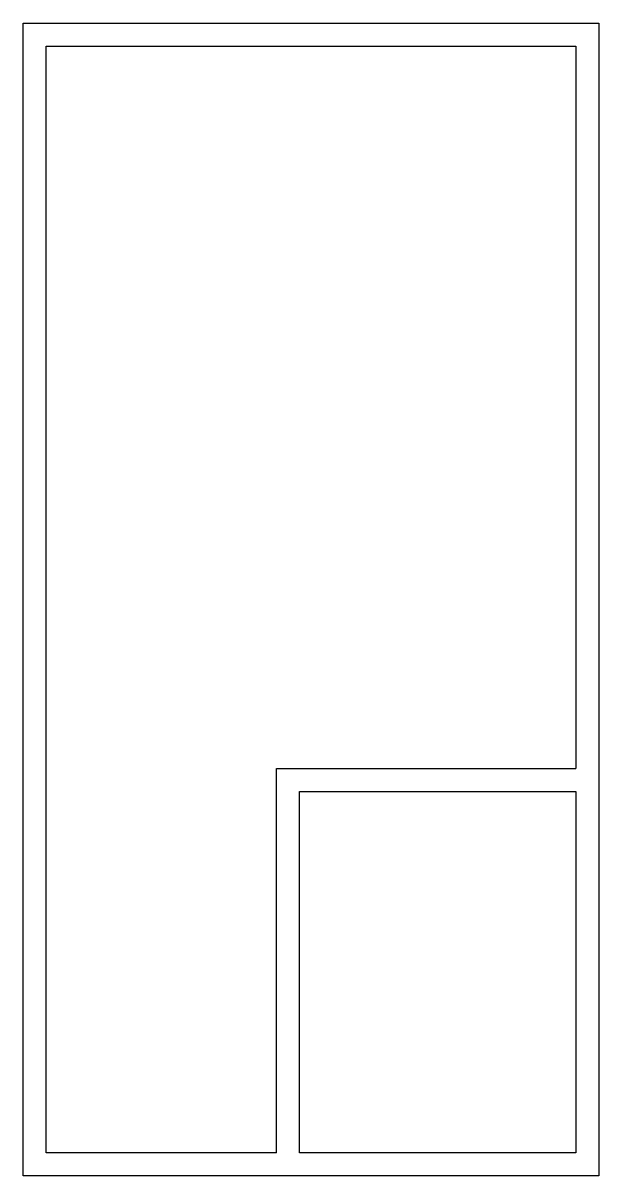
# Model space of a CAD drawing. Header units: metres. Extents: x 0 to 7.5, y 0 to 15.
import ezdxf

# ---------------------------------------------------------------- set-up
doc = ezdxf.new("R2010")
doc.units = ezdxf.units.M
doc.layers.add('externalWalls', color=7, linetype='Continuous')
doc.layers.add('interiorWalls', color=7, linetype='Continuous')

msp = doc.modelspace()

# ---------------------------------------------------------------- linework, layer by layer
at = {"layer": 'externalWalls', "flags": 128}
msp.add_lwpolyline([(0, 0), (0, 15), (7.5, 15), (7.5, 0)], close=True, dxfattribs=at)
for points in [[(3.3, 0.3), (0.3, 0.3), (0.3, 14.7), (7.2, 14.7), (7.2, 5.3)], [(7.2, 5), (7.2, 0.3), (3.6, 0.3)]]:
    msp.add_lwpolyline(points, dxfattribs=at)
at = {"layer": 'interiorWalls'}
for points in [[(3.3, 0.3), (3.3, 5.3), (7.2, 5.3)], [(3.6, 0.3), (3.6, 5), (7.2, 5)]]:
    msp.add_lwpolyline(points, dxfattribs=at)

doc.saveas('drawing.dxf')
